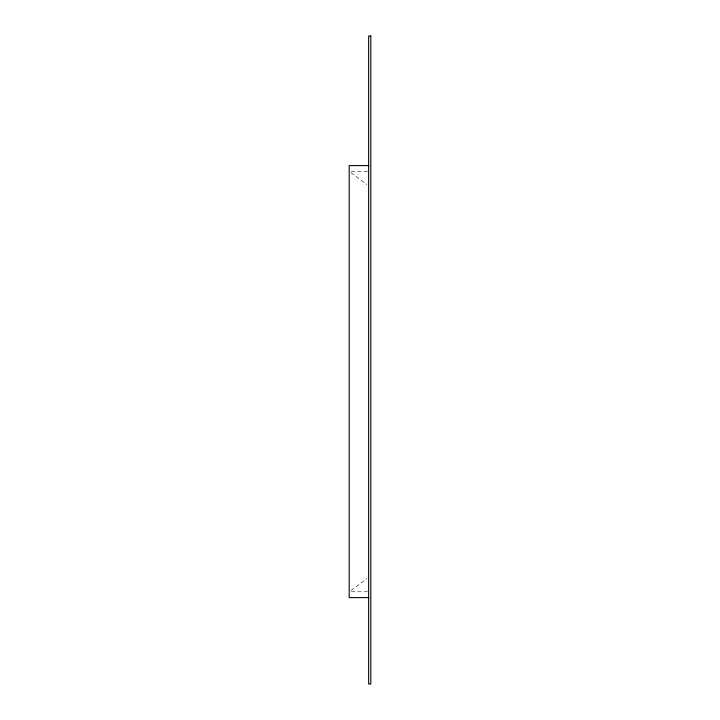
<?xml version="1.0" encoding="UTF-8"?>
<svg xmlns="http://www.w3.org/2000/svg" width="720" height="720" viewBox="0 0 720 720"><rect width="100%" height="100%" fill="white"/><g stroke="black" fill="none" stroke-linecap="round" stroke-linejoin="round"><path stroke-width="0.54" stroke-dasharray="3.6 2.7" d="M350.964 590.463L366.876 578.709M351.36 171.423L368.64 171.423M351.36 591.777L368.64 591.777M350.964 172.737L366.876 184.491"/><path stroke-width="1.08" d="M368.64 165.6L349.2 165.6L349.2 597.6L368.64 597.6M370.8 36L368.64 36L368.64 684L370.8 684L370.8 36"/></g></svg>
